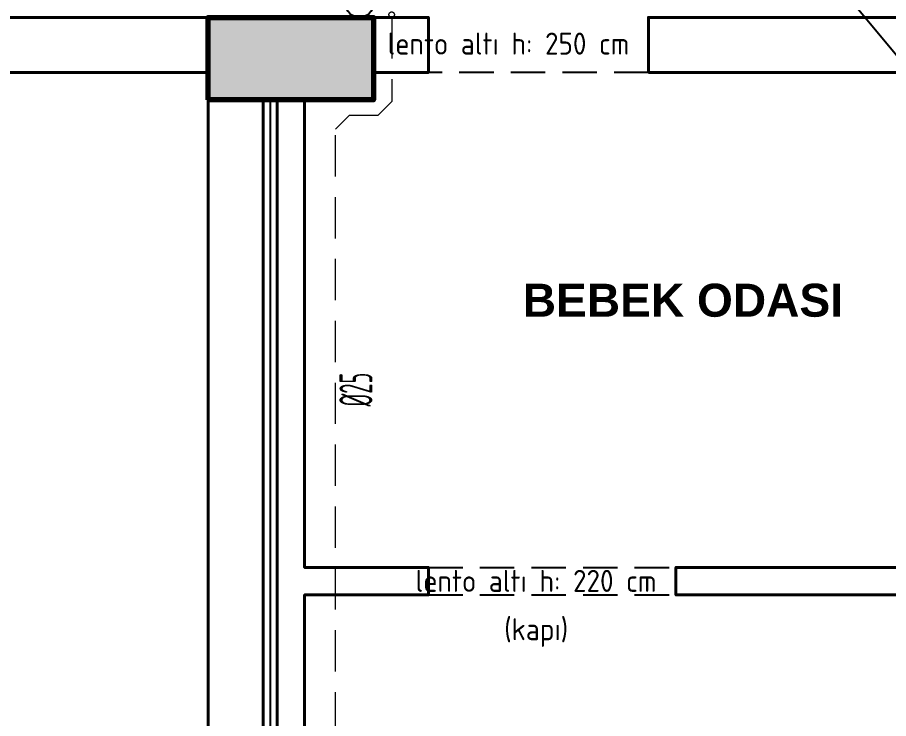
# Model space of a CAD drawing. Header units: centimetres. Extents: x 31 to 22766, y 238 to 3306.
# Drawn here: x 1157.6 to 1474.3, y 2017 to 2272 of the extents above; entities that cross this region are included whole.
import ezdxf
from ezdxf.enums import TextEntityAlignment as Align
from ezdxf.xclip import XClip

# ---------------------------------------------------------------- set-up
doc = ezdxf.new("R2010")
doc.units = ezdxf.units.CM
doc.header["$XCLIPFRAME"] = 0
doc.linetypes.add('DASHED', pattern=[0.75, 0.5, -0.25])
doc.linetypes.add('HIDDEN', pattern=[0.375, 0.25, -0.125])
for name, color, linetype, lineweight in [('00_BORDA_BETONARME', 5, 'Continuous', 70), ('00_BORDA_DUVAR', 8, 'Continuous', 40), ('00_BORDA_SIVA', 5, 'Continuous', 25), ('00_BORDA_TARAMA', 5, 'Continuous', 9), ('M-HVAC-VRF DRENAJ HATTI', 6, 'DASHED', 5), ('YAZI1', 8, 'Continuous', 5)]:
    doc.layers.add(name, color=color, linetype=linetype, lineweight=lineweight)
for name, color, linetype in [('M-ST-PİSSU', 8, 'Continuous'), ('M-ST-YAĞMUR SUYU', 6, 'RAINWATER'), ('M-ÇERÇEVE-YAZI', 7, 'Continuous'), ('NBL_DO_03_Mineral Yünü', 8, '149-AD-DD-00-M-A-02-01_LAYOUT$0$BATTING')]:
    doc.layers.add(name, color=color, linetype=linetype)
doc.styles.get("Standard").update_dxf_attribs({"font": 'GENISO.shx'})
doc.styles.add('style1', font='GENISO.shx', dxfattribs={"height": 80})
doc.linetypes.add('149-AD-DD-00-M-A-02-01_LAYOUT$0$BATTING', pattern='A,0.0001,-0.1,[134,ltypeshp.shx,S=0.1,R=0,X=-0.1,Y=0],-0.2,[134,ltypeshp.shx,S=0.1,R=180,X=0.1,Y=0],-0.1', length=0.4001)
doc.linetypes.add('RAINWATER', pattern='A,6,-0.4,[") )",Standard,S=1,R=0,X=-0.1,Y=-0.5],-1.1', length=7.5)

# ---------------------------------------------------------------- blocks, each defined once
blk = doc.blocks.new('BETONARME PLANI')
at = {"layer": '00_BORDA_TARAMA'}
h = blk.add_hatch(dxfattribs=at)
h.set_pattern_fill('ANSI36', color=256)
h.set_pattern_definition([(45, (25862.2684, -18283.2323), (1.68379802, 6.1739261), [7.9375, -1.5875, 0, -1.5875])])
h.paths.add_polyline_path([(37985.64, 1232.62), (37985.64, 1202.62), (37925.64, 1202.62), (37925.64, 1232.62)])
h.paths.add_polyline_path([(37955.64, 902.62), (37985.64, 902.62), (37985.64, 842.62), (37955.64, 842.62)])
h.paths.add_polyline_path([(37985.64, 1792.62), (37985.64, 1762.62), (37925.64, 1762.62), (37925.64, 1792.62)])
h.paths.add_polyline_path([(37090.64, 842.62), (37130.64, 842.62), (37130.64, 882.62), (37090.64, 882.62)])
h.paths.add_polyline_path([(37985.64, 352.62), (37985.64, 322.62), (37925.64, 322.62), (37925.64, 352.62)])
h.paths.add_polyline_path([(37090.64, 1272.62), (37130.64, 1272.62), (37130.64, 1312.62), (37090.64, 1312.62)])
h.paths.add_polyline_path([(37555.64, 1302.62), (37585.64, 1302.62), (37585.64, 1202.62), (37555.64, 1202.62)])
h.paths.add_polyline_path([(37100.64, 382.62), (37130.64, 382.62), (37130.64, 322.62), (37100.64, 322.62)])
h.paths.add_polyline_path([(37130.64, 1752.62), (37130.64, 1792.62), (37100.64, 1792.62), (37100.64, 1752.62)])
h.paths.add_polyline_path([(37585.64, 352.62), (37585.64, 322.62), (37525.64, 322.62), (37525.64, 352.62)])
h.paths.add_polyline_path([(37585.64, 842.62), (37560.64, 842.62), (37560.64, 992.62), (37585.64, 992.62)])
h.paths.add_polyline_path([(36035.64, 382.62), (36065.64, 382.62), (36065.64, 322.62), (36035.64, 322.62)])
h.paths.add_polyline_path([(36645.64, 1792.62), (36675.64, 1792.62), (36675.64, 1732.62), (36645.64, 1732.62)])
h.paths.add_polyline_path([(35505.64, 382.62), (35535.64, 382.62), (35535.64, 322.62), (35505.64, 322.62)])
h.paths.add_polyline_path([(36065.64, 1792.62), (36065.64, 1767.62), (35915.64, 1767.62), (35915.64, 1792.62)])
h.paths.add_polyline_path([(37585.64, 1792.62), (37585.64, 1762.62), (37525.64, 1762.62), (37525.64, 1792.62)])
h.paths.add_polyline_path([(36645.64, 382.62), (36675.64, 382.62), (36675.64, 322.62), (36645.64, 322.62)])
h.paths.add_polyline_path([(36645.64, 902.62), (36675.64, 902.62), (36675.64, 842.62), (36645.64, 842.62)])
h.paths.add_polyline_path([(36065.64, 1297.62), (36065.64, 1272.62), (35915.64, 1272.62), (35915.64, 1297.62)])
h.paths.add_polyline_path([(35565.64, 1302.62), (35565.64, 1272.62), (35505.64, 1272.62), (35505.64, 1302.62)])
h.paths.add_polyline_path([(36035.64, 902.62), (36065.64, 902.62), (36065.64, 842.62), (36035.64, 842.62)])
h.paths.add_polyline_path([(35505.64, 902.62), (35535.64, 902.62), (35535.64, 842.62), (35505.64, 842.62)])
h.paths.add_polyline_path([(34925.64, 352.62), (34925.64, 322.62), (34865.64, 322.62), (34865.64, 352.62)])
h.paths.add_polyline_path([(34865.64, 992.62), (34890.64, 992.62), (34890.64, 842.62), (34865.64, 842.62)])
h.paths.add_polyline_path([(34925.64, 1792.62), (34925.64, 1762.62), (34865.64, 1762.62), (34865.64, 1792.62)])
h.paths.add_polyline_path([(34925.64, 1302.62), (34925.64, 1272.62), (34865.64, 1272.62), (34865.64, 1302.62)])
h.paths.add_polyline_path([(36645.64, 1332.62), (36675.64, 1332.62), (36675.64, 1272.62), (36645.64, 1272.62)])
h.paths.add_polyline_path([(35505.64, 1762.62), (35505.64, 1792.62), (35565.64, 1792.62), (35565.64, 1762.62)])
at = {"layer": '00_BORDA_BETONARME', "lineweight": 70, "ltscale": 3}
blk.add_lwpolyline([(35505.64, 1762.62), (35505.64, 1792.62), (35565.64, 1792.62), (35565.64, 1762.62)], close=True, dxfattribs=at)
blk = doc.blocks.new('DUVAR PLANI')
at = {"layer": '00_BORDA_DUVAR', "lineweight": 40}
for points in [[(35505.64, 6772.62), (35415.64, 6772.62), (35415.64, 6792.62), (35505.64, 6792.62)], [(35565.64, 6792.62), (35585.64, 6792.62), (35585.64, 6772.62), (35565.64, 6772.62)], [(35525.64, 6762.62), (35525.64, 6422.62)], [(35530.64, 6762.62), (35530.64, 6422.62)]]:
    blk.add_lwpolyline(points, dxfattribs=at)
for points in [[(35665.64, 6772.62), (35845.64, 6772.62), (35845.64, 6792.62), (35665.64, 6792.62)], [(35565.64, 6762.62), (35565.64, 6762.62)]]:
    blk.add_lwpolyline(points, close=True, dxfattribs=at)
at = {"layer": '00_BORDA_DUVAR'}
for points in [[(35815.64, 6772.62), (35815.64, 6592.62), (35830.64, 6592.62), (35830.64, 6582.62), (35675.64, 6582.62), (35675.64, 6592.62), (35805.64, 6592.62), (35805.64, 6772.62)], [(35540.64, 6422.62), (35505.64, 6422.62), (35505.64, 6762.92)], [(35540.64, 6762.62), (35540.64, 6592.62), (35585.64, 6592.62), (35585.64, 6582.62), (35540.64, 6582.62), (35540.64, 6422.62)]]:
    blk.add_lwpolyline(points, dxfattribs=at)
at = {"layer": '00_BORDA_SIVA', "color": 251, "linetype": 'HIDDEN', "ltscale": 50}
blk.add_line((35665.64, 6772.62), (35585.64, 6772.62), dxfattribs=at)
for points in [[(35585.64, 6592.62), (35675.64, 6592.62)], [(35585.64, 6582.62), (35675.64, 6582.62)]]:
    blk.add_lwpolyline(points, dxfattribs=at)
at = {"layer": 'NBL_DO_03_Mineral Yünü', "ltscale": 5}
blk.add_line((35528.14, 6762.62), (35528.14, 6422.62), dxfattribs=at)
blk.add_blockref('BETONARME PLANI', (0, 5000))
blk = doc.blocks.new('G$CCD2FF134')
at = {"layer": 'M-HVAC-VRF DRENAJ HATTI', "ltscale": 30}
for p, q in [((-2413.33, 0), (-2413.33, -30.64)), ((-2418.33, -35.64), (-2413.33, -30.64)), ((-2433.8, -40.64), (-2428.8, -35.64)), ((-2418.33, -35.64), (-2428.8, -35.64)), ((-2433.8, -260.35), (-2433.8, -40.64))]:
    blk.add_line(p, q, dxfattribs=at)
blk.add_circle((-2413.33, 1), 1, dxfattribs=at)
at = {"layer": 'M-ST-PİSSU', "color": 6, "linetype": 'Continuous', "ltscale": 5}
blk.add_circle((-2425, 5), 5, dxfattribs=at)
at = {"layer": 'M-ÇERÇEVE-YAZI', "linetype": 'Continuous'}
blk.add_line((-2203.2, -45.88), (-2260.31, 22.88), dxfattribs=at)
at = {"layer": 'M-ST-YAĞMUR SUYU', "color": 7, "linetype": 'Continuous', "width": 0.5}
blk.add_text('Ø25', height=12, rotation=90, dxfattribs=at).set_placement((-2426.35, -135.36), align=Align.MIDDLE)

msp = doc.modelspace()

# ---------------------------------------------------------------- block references
ref = msp.add_blockref('G$CCD2FF134', (3707.03, 2272.03))
XClip(ref).set_block_clipping_path([(-3470.0000000001, -1889.9999999982), (349.9999999999, 300.0000000019)])
msp.add_blockref('DUVAR PLANI', (-34278.61, -4520.59))

# ---------------------------------------------------------------- texts
at = {"layer": 'YAZI1', "attachment_point": 1, "style": 'style1'}
for s, insert, char_height, width in [('\\pxsm1,qc;lento altı h: 250 cm', (770.35, 2266.5), 8, 1131.5727), ('\\pxsm1,qc;{\\fArial|b1|i0|c162|p34;BEBEK ODASI}', (1341.93, 2175.18), 12, 115.2527), ('\\pxsm1,qc;lento altı h: 220 cm', (780.37, 2071.11), 8, 1131.5727), ('\\pxsm1,qc;(kapı)', (1291.59, 2053.54), 8, 109.2793)]:
    msp.add_mtext(s, dxfattribs=dict(at, insert=insert, char_height=char_height, width=width))

doc.saveas('drawing.dxf')
